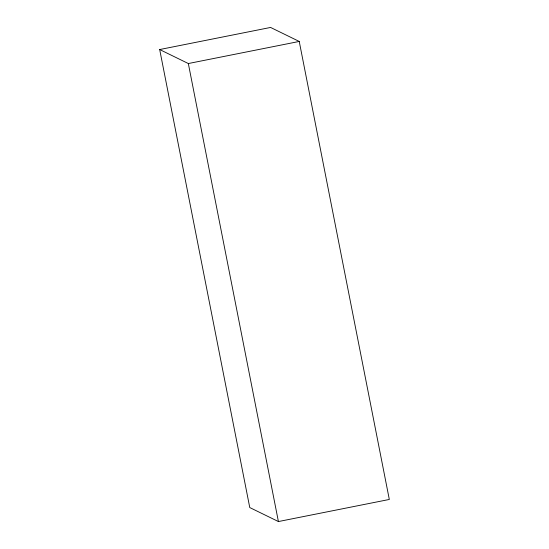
<?xml version="1.0" encoding="UTF-8"?>
<svg xmlns="http://www.w3.org/2000/svg" width="549" height="549" viewBox="0 0 549 549"><rect width="100%" height="100%" fill="white"/><g stroke="black" fill="none" stroke-linecap="round" stroke-linejoin="round"><path stroke-width="0.82" d="M159.684 49.54L270.588 27.45L299.239 41.45L389.316 499.46L278.412 521.55L249.761 507.551L159.684 49.54L188.334 63.54L299.239 41.45M188.334 63.54L278.412 521.55"/></g></svg>
